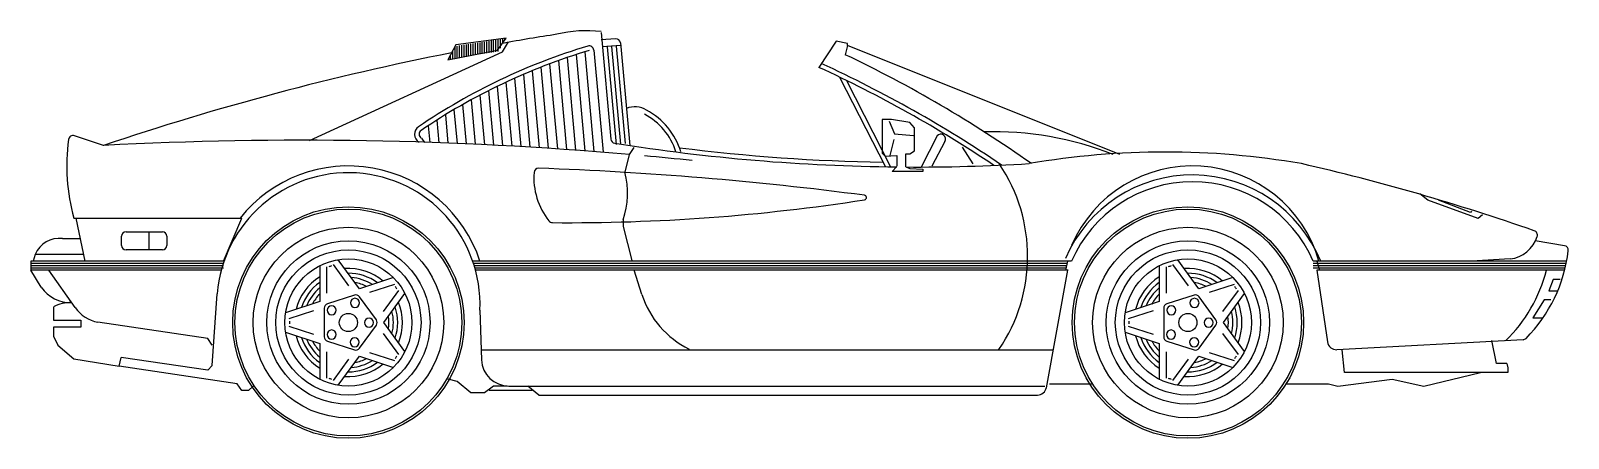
# Model space of a CAD drawing. Extents: x -4.31 to 0, y 0 to 1.14.
import ezdxf

# ---------------------------------------------------------------- set-up
doc = ezdxf.new("R2010")
doc.units = 0
doc.header["$LTSCALE"] = 40
doc.layers.get('0').update_dxf_attribs({"linetype": 'CONTINUOUS'})

# ---------------------------------------------------------------- blocks, each defined once
blk = doc.blocks.new('LUG', base_point=(24.75, 3.5))
at = {"color": 0, "linetype": 'BYBLOCK'}
blk.add_circle((24.75, 3.5), 0.5, dxfattribs=at)
blk = doc.blocks.new('*X1')
at = {"color": 0, "linetype": 'BYBLOCK'}
for p, q in [((157.75, 43.71), (157.75, 43.78)), ((158, 43.23), (158, 43.75)), ((158.25, 42.74), (158.25, 43.71)), ((158.5, 42.37), (158.5, 43.67)), ((158.75, 42.33), (158.75, 43.63)), ((159, 42.29), (159, 43.59)), ((159.25, 42.25), (159.25, 43.55)), ((159.5, 42.21), (159.5, 43.51)), ((159.75, 42.17), (159.75, 43.47)), ((160, 42.13), (160, 43.43)), ((160.25, 42.09), (160.25, 43.39)), ((160.5, 42.05), (160.5, 43.35)), ((160.75, 42.01), (160.75, 43.31)), ((161, 41.97), (161, 43.27)), ((161.25, 41.93), (161.25, 43.23)), ((161.5, 41.9), (161.5, 43.2)), ((161.75, 41.86), (161.75, 43.16)), ((162, 41.82), (162, 43.12)), ((162.25, 41.78), (162.25, 43.08)), ((162.5, 41.74), (162.5, 43.04)), ((162.75, 41.7), (162.75, 43)), ((163, 41.66), (163, 42.96)), ((163.25, 41.62), (163.25, 42.92)), ((163.5, 41.58), (163.5, 42.43)), ((163.75, 41.54), (163.75, 41.88))]:
    blk.add_line(p, q, dxfattribs=at)

msp = doc.modelspace()

# ---------------------------------------------------------------- linework, layer by layer
at = {"color": 0, "linetype": 'BYBLOCK'}
for p, q in [((-2.9749, 1.1196), (-3.1156, 1.1005)), ((-2.9986, 1.0857), (-2.9749, 1.1196)), ((-2.7087, 1.1354), (-2.6815, 0.8371)), ((-3.5256, 0.8331), (-2.9854, 1.0815)), ((-3.1156, 1.1005), (-3.1382, 1.0589)), ((-3.1382, 1.0589), (-2.9986, 1.0857)), ((-2.9854, 1.0815), (-2.9681, 1.1093)), ((-2.7546, 1.0813), (-2.7293, 0.802)), ((-2.7297, 1.0861), (-2.7037, 0.8)), ((-2.6685, 1.1175), (-2.7087, 1.1146)), ((-2.6543, 1.0985), (-2.7063, 1.0948)), ((-2.6922, 1.0951), (-2.6674, 0.822)), ((-2.6796, 1.0963), (-2.6548, 0.8231)), ((-2.6669, 1.0974), (-2.6421, 0.8243)), ((-2.655, 1.106), (-2.6289, 0.8191)), ((-2.0511, 1.1113), (-2.1, 1.0378)), ((-2.0193, 1.1049), (-2.0511, 1.1113)), ((-2.0193, 1.0985), (-2.0257, 1.0732)), ((-2.0193, 1.0985), (-2.0193, 1.1049)), ((-1.2573, 0.7937), (-2.0193, 1.0985)), ((-2.8777, 1.0382), (-2.8571, 0.8112)), ((-2.8532, 1.0477), (-2.8315, 0.8095)), ((-2.8286, 1.0567), (-2.806, 0.8077)), ((-2.804, 1.0653), (-2.7804, 0.8059)), ((-2.7793, 1.0735), (-2.7548, 0.804)), ((-2.9755, 0.9962), (-2.9593, 0.8174)), ((-2.9511, 1.0074), (-2.9337, 0.8159)), ((-2.9267, 1.0181), (-2.9082, 0.8144)), ((-2.9022, 1.0284), (-2.8826, 0.8128)), ((-2.0417, 1.0104), (-1.9134, 0.7596)), ((-2.0227, 1.0013), (-1.899, 0.7594)), ((-3.0726, 0.947), (-3.0613, 0.8226)), ((-3.0484, 0.96), (-3.0358, 0.8214)), ((-3.0242, 0.9726), (-3.0103, 0.8201)), ((-2.9999, 0.9846), (-2.9848, 0.8188)), ((-3.145, 0.905), (-3.1378, 0.8258)), ((-3.1209, 0.9195), (-3.1123, 0.8248)), ((-3.0968, 0.9335), (-3.0868, 0.8237)), ((-3.193, 0.8744), (-3.1888, 0.8277)), ((-3.1691, 0.89), (-3.1633, 0.8268)), ((-1.8966, 0.8919), (-1.9223, 0.8919)), ((-1.9223, 0.8919), (-1.9223, 0.7978)), ((-1.9031, 0.8876), (-1.8881, 0.8513)), ((-1.8454, 0.8834), (-1.8966, 0.8919)), ((-1.8324, 0.8684), (-1.8454, 0.8834)), ((-1.8324, 0.8042), (-1.8324, 0.8684)), ((-4.1021, 0.8191), (-4.183, 0.8461)), ((-3.2122, 0.8396), (-3.2032, 0.8274)), ((-1.8902, 0.8363), (-1.9009, 0.7913)), ((-1.8881, 0.8513), (-1.8347, 0.847)), ((-1.7684, 0.8458), (-1.8134, 0.7589)), ((-1.7475, 0.8303), (-1.7834, 0.7614)), ((-2.6302, 0.7937), (-2.6425, 0.7444)), ((-2.6179, 0.8135), (-2.6302, 0.7937)), ((-1.9223, 0.7978), (-1.9138, 0.7893)), ((-1.9138, 0.7893), (-1.8817, 0.7913)), ((-1.8817, 0.7913), (-1.8817, 0.7614)), ((-1.8561, 0.7592), (-1.8561, 0.7955)), ((-1.8561, 0.7955), (-1.8454, 0.7955)), ((-1.8454, 0.7955), (-1.8324, 0.8042)), ((-1.6679, 0.7679), (-1.6978, 0.8149)), ((-1.8948, 0.7459), (-1.8825, 0.7598)), ((-1.8086, 0.7459), (-1.8948, 0.7459)), ((-1.8567, 0.7598), (-1.8449, 0.7551)), ((-1.8449, 0.7551), (-1.8086, 0.7529)), ((-1.8086, 0.7529), (-1.8086, 0.7459)), ((-0.3956, 0.6657), (-0.4174, 0.6843)), ((-0.2543, 0.6152), (-0.3956, 0.6657)), ((-0.2763, 0.632), (-0.3653, 0.6657)), ((-4.1847, 0.6159), (-3.7147, 0.6159)), ((-4.1529, 0.4953), (-4.1783, 0.6159)), ((-3.7656, 0.4953), (-3.7147, 0.6159)), ((-2.6475, 0.6114), (-2.6469, 0.592)), ((-0.2729, 0.6354), (-0.2763, 0.632)), ((-0.2426, 0.6253), (-0.2543, 0.6152)), ((-4.0513, 0.5397), (-4.0513, 0.5651)), ((-4.0386, 0.5778), (-3.937, 0.5778)), ((-3.9751, 0.5778), (-3.9751, 0.5271)), ((-3.9243, 0.5651), (-3.9243, 0.5397)), ((-2.6469, 0.592), (-2.6234, 0.4969)), ((-4.2164, 0.5588), (-4.1656, 0.5588)), ((-3.937, 0.5271), (-4.0386, 0.5271)), ((-0.013, 0.5387), (-0.0953, 0.5524)), ((-3.7656, 0.4953), (-4.3053, 0.4953)), ((-4.3053, 0.4953), (-4.3053, 0.4699)), ((-3.7656, 0.4889), (-4.3053, 0.4889)), ((-3.7656, 0.4826), (-4.3053, 0.4826)), ((-3.7656, 0.4763), (-4.3053, 0.4763)), ((-4.2926, 0.5143), (-4.2989, 0.4953)), ((-4.1593, 0.5143), (-4.2926, 0.5143)), ((-3.4966, 0.4825), (-3.4966, 0.3822)), ((-3.4776, 0.4795), (-3.4776, 0.4063)), ((-3.4151, 0.4265), (-3.4582, 0.4858)), ((-3.3856, 0.4183), (-3.4445, 0.4994)), ((-1.3922, 0.4953), (-3.0683, 0.4953)), ((-1.4049, 0.4889), (-3.0662, 0.4889)), ((-1.4065, 0.4826), (-3.0642, 0.4826)), ((-1.4081, 0.4763), (-3.0623, 0.4763)), ((-1.3922, 0.4953), (-1.7666, 0.4953)), ((-1.4034, 0.4953), (-1.4097, 0.4699)), ((-1.1471, 0.4825), (-1.1471, 0.3822)), ((-1.1281, 0.4795), (-1.1281, 0.4063)), ((-1.0656, 0.4265), (-1.1087, 0.4858)), ((-1.0361, 0.4183), (-1.095, 0.4994)), ((-0.007, 0.4953), (-0.716, 0.4953)), ((-0.007, 0.4889), (-0.716, 0.4889)), ((-0.0097, 0.4826), (-0.716, 0.4826)), ((-0.0111, 0.4763), (-0.716, 0.4763)), ((-0.7063, 0.4955), (-0.699, 0.4702)), ((-0.1651, 0.5016), (-0.2731, 0.4953)), ((-3.7719, 0.4699), (-4.3053, 0.4699)), ((-4.276, 0.4226), (-4.3053, 0.4699)), ((-4.1808, 0.3655), (-4.2545, 0.4699)), ((-3.2903, 0.4493), (-3.3856, 0.4183)), ((-1.4021, 0.4699), (-3.0605, 0.4699)), ((-2.5954, 0.4019), (-2.617, 0.4699)), ((-1.4034, 0.4699), (-1.4631, 0.1415)), ((-0.9408, 0.4493), (-1.0361, 0.4183)), ((-0.0127, 0.4699), (-0.7061, 0.4699)), ((-0.7061, 0.4699), (-0.6763, 0.2694)), ((-0.0445, 0.4445), (-0.0571, 0.4128)), ((-0.0254, 0.4445), (-0.0445, 0.4445)), ((-3.7973, 0.2032), (-3.7835, 0.4037)), ((-3.3992, 0.4005), (-3.4752, 0.3758)), ((-3.3381, 0.3313), (-3.385, 0.3959)), ((-3.2872, 0.4303), (-3.3569, 0.4076)), ((-3.3183, 0.3545), (-3.2752, 0.4138)), ((-3.317, 0.3238), (-3.2581, 0.4049)), ((-1.0497, 0.4005), (-1.1257, 0.3758)), ((-0.9886, 0.3313), (-1.0355, 0.3959)), ((-0.9377, 0.4303), (-1.0074, 0.4076)), ((-0.9688, 0.3545), (-0.9257, 0.4138)), ((-0.9675, 0.3238), (-0.9086, 0.4049)), ((-0.0698, 0.3874), (-0.1016, 0.3366)), ((-0.0508, 0.3874), (-0.0698, 0.3874)), ((-0.0571, 0.4128), (-0.0318, 0.4128)), ((-4.2418, 0.3672), (-4.2418, 0.3302)), ((-3.4966, 0.3822), (-3.592, 0.3512)), ((-3.5136, 0.3567), (-3.5833, 0.334)), ((-3.4839, 0.3638), (-3.4839, 0.2839)), ((-3.0483, 0.3586), (-3.0435, 0.2196)), ((-1.1471, 0.3822), (-1.2425, 0.3512)), ((-1.1641, 0.3567), (-1.2338, 0.334)), ((-1.1344, 0.3638), (-1.1344, 0.2839)), ((-4.2418, 0.3302), (-4.1656, 0.3302)), ((-4.1656, 0.3111), (-4.2418, 0.3111)), ((-4.2418, 0.3111), (-4.2418, 0.2858)), ((-4.1656, 0.3302), (-4.1656, 0.3111)), ((-3.81, 0.2794), (-4.1177, 0.3244)), ((-3.5833, 0.3137), (-3.5136, 0.291)), ((-3.385, 0.2518), (-3.3381, 0.3164)), ((-3.2581, 0.2428), (-3.317, 0.3238)), ((-1.2338, 0.3137), (-1.1641, 0.291)), ((-1.0355, 0.2518), (-0.9886, 0.3164)), ((-0.9086, 0.2428), (-0.9675, 0.3238)), ((-0.1016, 0.3366), (-0.0762, 0.3366)), ((-4.2418, 0.2858), (-4.2291, 0.2604)), ((-4.2291, 0.2604), (-4.1847, 0.2223)), ((-3.7973, 0.2604), (-3.81, 0.2794)), ((-3.592, 0.2965), (-3.4966, 0.2655)), ((-3.4966, 0.2655), (-3.4966, 0.1652)), ((-3.4752, 0.2719), (-3.3992, 0.2472)), ((-3.2752, 0.2339), (-3.3183, 0.2932)), ((-1.2425, 0.2965), (-1.1471, 0.2655)), ((-1.1471, 0.2655), (-1.1471, 0.1652)), ((-1.1257, 0.2719), (-1.0497, 0.2472)), ((-0.9257, 0.2339), (-0.9688, 0.2932)), ((-0.1289, 0.2757), (-0.6498, 0.2477)), ((-0.2032, 0.2095), (-0.2159, 0.2731)), ((-4.1847, 0.2223), (-4.0581, 0.2013)), ((-4.0581, 0.2013), (-4.052, 0.2259)), ((-3.81, 0.1905), (-4.052, 0.2259)), ((-3.4776, 0.2414), (-3.4776, 0.1682)), ((-3.4582, 0.1619), (-3.4151, 0.2212)), ((-3.4445, 0.1483), (-3.3856, 0.2294)), ((-3.3856, 0.2294), (-3.2903, 0.1984)), ((-3.3569, 0.2401), (-3.2872, 0.2174)), ((-3.0445, 0.2477), (-1.4438, 0.2477)), ((-1.1281, 0.2414), (-1.1281, 0.1682)), ((-1.1087, 0.1619), (-1.0656, 0.2212)), ((-1.095, 0.1483), (-1.0361, 0.2294)), ((-1.0361, 0.2294), (-0.9408, 0.1984)), ((-1.0074, 0.2401), (-0.9377, 0.2174)), ((-0.6286, 0.1842), (-0.635, 0.2477)), ((-3.7275, 0.1524), (-4.0581, 0.2013)), ((-3.81, 0.1905), (-3.7973, 0.2032)), ((-0.1714, 0.1842), (-0.6286, 0.1842)), ((-0.4064, 0.1461), (-0.2477, 0.1842)), ((-0.1746, 0.2095), (-0.2032, 0.2095)), ((-0.1746, 0.2095), (-0.1714, 0.1968)), ((-0.1714, 0.1968), (-0.1714, 0.1842)), ((-3.7147, 0.1333), (-3.7275, 0.1524)), ((-3.6957, 0.1333), (-3.7147, 0.1333)), ((-3.683, 0.1461), (-3.6957, 0.1333)), ((-3.1115, 0.1588), (-3.1369, 0.1651)), ((-3.0734, 0.127), (-3.1115, 0.1588)), ((-3.0099, 0.1461), (-3.0353, 0.127)), ((-2.9019, 0.1333), (-3.0226, 0.1333)), ((-2.9718, 0.1461), (-3.0099, 0.1461)), ((-2.9674, 0.1461), (-1.4668, 0.1461)), ((-2.8829, 0.1206), (-2.9146, 0.1461)), ((-1.4542, 0.1524), (-1.3335, 0.1524)), ((-0.7937, 0.1524), (-0.6731, 0.1524)), ((-0.6731, 0.1524), (-0.6477, 0.1461)), ((-0.6477, 0.1461), (-0.4953, 0.1651)), ((-0.4953, 0.1651), (-0.4064, 0.1461)), ((-3.0353, 0.127), (-3.0734, 0.127)), ((-2.8829, 0.1206), (-1.488, 0.1206))]:
    msp.add_line(p, q, dxfattribs=at)
for centre, radius in [((-3.4163, 0.3238), 0.3239), ((-1.0668, 0.3238), 0.3239), ((-3.4163, 0.3238), 0.3175), ((-1.0668, 0.3238), 0.3175), ((-3.4163, 0.3238), 0.2667), ((-1.0668, 0.3238), 0.2667), ((-3.4163, 0.3238), 0.2286), ((-3.4163, 0.3238), 0.2032), ((-1.0668, 0.3238), 0.2286), ((-1.0668, 0.3238), 0.2032), ((-3.4163, 0.3238), 0.1778), ((-1.0668, 0.3238), 0.1778), ((-3.4163, 0.3238), 0.0254), ((-1.0668, 0.3238), 0.0254)]:
    msp.add_circle(centre, radius, dxfattribs=at)
for centre, radius, start, end in [((-1.6412, -6.4719), 7.6951, 98.90924, 100.05794), ((-2.7485, 0.7695), 0.3707, 83.9156, 103.1755), ((-1.6412, -6.4719), 7.6951, 101.13755, 108.65049), ((-2.2558, -0.5441), 1.7129, 106.6287, 124.2618), ((-2.2558, -0.5441), 1.7002, 106.6287, 124.2618), ((-2.7423, 1.085), 0.0127, 5.1944, 106.6287), ((-2.6676, 1.1048), 0.0127, 5.1944, 94.1185), ((-3.5441, -2.118), 3.4705, 56.1253, 65.4116), ((-3.5441, -2.118), 3.4832, 55.8423, 65.3782), ((-3.5441, -2.118), 3.534, 54.7598, 64.5537), ((-2.6145, 0.8681), 0.0594, 56.9829, 113.5542), ((-2.6721, 0.7463), 0.1811, 17.6367, 62.3192), ((-2.6721, 0.7463), 0.1938, 16.3877, 62.3192), ((-3.2058, 0.8506), 0.0254, 124.2618, 239.656), ((-3.2058, 0.8506), 0.0127, 124.2618, 239.656), ((-3.66, 0.7621), 0.5446, 172.226, 195.5692), ((-4.187, 0.8341), 0.0127, 71.5651, 172.226), ((-3.547, -9.7214), 10.5552, 85.01644, 93.0145), ((-2.6689, 0.8382), 0.0127, 185.1944, 260.9327), ((-1.8288, 6.1023), 5.3434, 260.9327, 269.4307), ((-1.7582, 0.8378), 0.0131, 324.9605, 141.986), ((-1.6091, -0.0394), 0.8971, 68.2312, 91.8676), ((-3.547, -9.7214), 10.5552, 84.05694, 84.78726), ((-1.8288, 6.1023), 5.3307, 262.8735, 269.0206), ((-1.1303, -1.4503), 2.2512, 80.256, 99.744), ((-3.4163, 0.3746), 0.3683, 357.5047, 175.4783), ((-3.4163, 0.3746), 0.3874, 18.1482, 141.4681), ((-2.7039, 0.7289), 0.1935, 175.6099, 218.626), ((-2.8842, 0.7427), 0.0127, 88.8129, 175.6099), ((-3.2137, -8.7662), 9.5273, 82.51124, 88.01667), ((-2.8578, 0.686), 0.2231, 340.4628, 15.1938), ((-1.8288, 6.1023), 5.3434, 269.7012, 273.4064), ((-1.977, 0.509), 0.4617, 325.6886, 33.9543), ((-1.0541, 0.3493), 0.3874, 22.151, 156.6372), ((-1.0541, 0.3937), 0.3683, 16.0134, 156.6372), ((-2.0844, -5.0832), 6.0019, 70.67068, 77.14768), ((-1.0541, 0.3493), 0.3683, 23.3628, 156.6372), ((-2.8018, 6.0034), 5.4003, 269.54, 278.8423), ((-1.9727, 0.6736), 0.00635, 279.6646, 83.3016), ((-2.8452, 0.616), 0.0127, 218.626, 270.3731), ((-4.0386, 0.5651), 0.0127, 90, 180), ((-3.937, 0.5651), 0.0127, 0, 90), ((-0.1769, 0.5933), 0.0924, 277.3344, 341.6585), ((-0.1013, 0.5682), 0.0127, 341.6585, 73.9092), ((-4.2253, 0.4866), 0.0728, 82.9525, 157.5604), ((-4.0386, 0.5397), 0.0127, 180, 270), ((-3.937, 0.5397), 0.0127, 270, 0), ((-0.4182, 0.5737), 0.4186, 315.3221, 353.2753), ((-0.0151, 0.5262), 0.0127, 353.2753, 80.5377), ((-3.4163, 0.3238), 0.1651, 106.5619, 109.4381), ((-3.4163, 0.3238), 0.1512, 50.0923, 93.9077), ((-1.0668, 0.3238), 0.1651, 106.5619, 109.4381), ((-1.0668, 0.3238), 0.1512, 50.0923, 93.9077), ((-3.4163, 0.3238), 0.1512, 122.0923, 165.9077), ((-3.4163, 0.3238), 0.1379, 125.6367, 162.3633), ((-3.4163, 0.3238), 0.1379, 53.6367, 90.3633), ((-3.4163, 0.3238), 0.1259, 57.6558, 86.3442), ((-3.4163, 0.3238), 0.1132, 63.2165, 80.7835), ((-1.0668, 0.3238), 0.1512, 122.0923, 165.9077), ((-1.0668, 0.3238), 0.1379, 125.6367, 162.3633), ((-1.0668, 0.3238), 0.1379, 53.6367, 90.3633), ((-1.0668, 0.3238), 0.1259, 57.6558, 86.3442), ((-1.0668, 0.3238), 0.1132, 63.2165, 80.7835), ((-0.469, 0.5737), 0.4186, 314.0815, 345.6357), ((-4.193, 0.4812), 0.1016, 215.2176, 271.2671), ((-3.4163, 0.3238), 0.1259, 129.6558, 158.3442), ((-3.4163, 0.3238), 0.1132, 135.2165, 152.7835), ((-3.3953, 0.3884), 0.0127, 36, 108), ((-3.4163, 0.3238), 0.1651, 34.5619, 37.4381), ((-2.3462, 0.4843), 0.2623, 198.287, 243.6279), ((-1.0668, 0.3238), 0.1259, 129.6558, 158.3442), ((-1.0668, 0.3238), 0.1132, 135.2165, 152.7835), ((-1.0458, 0.3884), 0.0127, 36, 108), ((-1.0668, 0.3238), 0.1651, 34.5619, 37.4381), ((-4.193, 0.2781), 0.1016, 88.7329, 118.6877), ((-4.0978, 0.4241), 0.1016, 215.2176, 258.6901), ((-3.4712, 0.3638), 0.0127, 108, 180), ((-3.4163, 0.3238), 0.1259, 345.6558, 14.3442), ((-3.4163, 0.3238), 0.1379, 341.6367, 18.3633), ((-3.4163, 0.3238), 0.1512, 338.0923, 21.9077), ((-1.1217, 0.3638), 0.0127, 108, 180), ((-1.0668, 0.3238), 0.1259, 345.6558, 14.3442), ((-1.0668, 0.3238), 0.1379, 341.6367, 18.3633), ((-1.0668, 0.3238), 0.1512, 338.0923, 21.9077), ((-3.4163, 0.3238), 0.1651, 178.5619, 181.4381), ((-3.3484, 0.3238), 0.0127, 324, 36), ((-3.4163, 0.3238), 0.1132, 351.2165, 8.7835), ((-1.0668, 0.3238), 0.1651, 178.5619, 181.4381), ((-0.9989, 0.3238), 0.0127, 324, 36), ((-1.0668, 0.3238), 0.1132, 351.2165, 8.7835), ((-3.4163, 0.3238), 0.1512, 194.0923, 237.9077), ((-3.4163, 0.3238), 0.1379, 197.6367, 234.3633), ((-3.4163, 0.3238), 0.1259, 201.6558, 230.3442), ((-3.4163, 0.3238), 0.1132, 207.2165, 224.7835), ((-3.4712, 0.2839), 0.0127, 180, 252), ((-1.0668, 0.3238), 0.1512, 194.0923, 237.9077), ((-1.0668, 0.3238), 0.1379, 197.6367, 234.3633), ((-1.0668, 0.3238), 0.1259, 201.6558, 230.3442), ((-1.0668, 0.3238), 0.1132, 207.2165, 224.7835), ((-1.1217, 0.2839), 0.0127, 180, 252), ((-0.6512, 0.2731), 0.0254, 188.4513, 273.0713), ((-0.1296, 0.2884), 0.0127, 273.0713, 315.3221), ((-3.4163, 0.3238), 0.1259, 273.6558, 302.3442), ((-3.3953, 0.2593), 0.0127, 252, 324), ((-3.4163, 0.3238), 0.1132, 279.2165, 296.7835), ((-3.4163, 0.3238), 0.1651, 322.5619, 325.4381), ((-2.9674, 0.2223), 0.0762, 181.9827, 270), ((-1.0668, 0.3238), 0.1259, 273.6558, 302.3442), ((-1.0458, 0.2593), 0.0127, 252, 324), ((-1.0668, 0.3238), 0.1132, 279.2165, 296.7835), ((-1.0668, 0.3238), 0.1651, 322.5619, 325.4381), ((-3.4163, 0.3238), 0.1512, 266.0923, 309.9077), ((-3.4163, 0.3238), 0.1379, 269.6367, 306.3633), ((-1.0668, 0.3238), 0.1512, 266.0923, 309.9077), ((-1.0668, 0.3238), 0.1379, 269.6367, 306.3633), ((-3.4163, 0.3238), 0.1651, 250.5619, 253.4381), ((-1.488, 0.1461), 0.0254, 270, 349.6952), ((-1.0668, 0.3238), 0.1651, 250.5619, 253.4381)]:
    msp.add_arc(centre, radius, start, end, dxfattribs=at)

# ---------------------------------------------------------------- block references
at = {"color": 0, "linetype": 'BYBLOCK', "xscale": -0.0254, "yscale": 0.0254, "zscale": 0.0254}
msp.add_blockref('*X1', (1.0287, 0.0063), dxfattribs=at)
for p, rotation in [((-3.398, 0.3788), 161.5884946894906), ((-1.0485, 0.3788), 161.5884946894906), ((-3.4629, 0.3582), 233.5884946894906), ((-1.1134, 0.3582), 233.5884946894906), ((-3.4634, 0.2902), 305.5884946894906), ((-3.3584, 0.3234), 89.58849468949059), ((-1.1139, 0.2902), 305.5884946894906), ((-1.0089, 0.3234), 89.58849468949059), ((-3.3988, 0.2687), 17.58849468949061), ((-1.0493, 0.2687), 17.58849468949061)]:
    msp.add_blockref('LUG', p, dxfattribs=dict(at, rotation=rotation))

doc.saveas('drawing.dxf')
